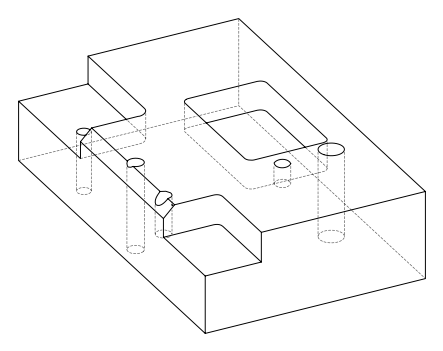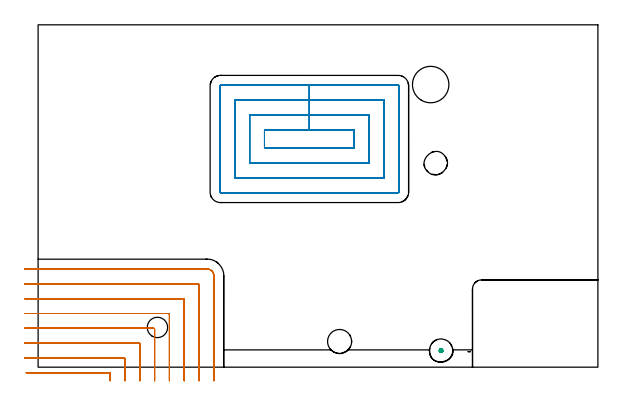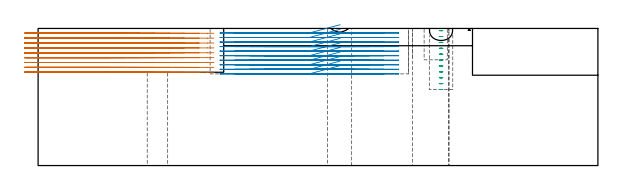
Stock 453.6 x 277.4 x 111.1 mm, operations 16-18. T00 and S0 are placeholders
(PLAN: 18 operations, 13 tool changes, 92.6 min)
(1 SPOT_DRILL | STEP1HOLE | NXT0321_9005460120000 | 0.05 min | 182 mm3)
(2 SPOT_DRILL_1 | STEP1HOLE_2 | NXT0321_9005460120000 | 0.05 min | 182 mm3)
(3 SPOT_DRILL_2 | STEP1POCKET | NXT0321_9005460120000 | 0.05 min | 182 mm3)
(4 DRILL_BLIND_HOLE_INTO_CENTER | STEP1HOLE | NXT0301_128 | 0.08 min | 1723 mm3)
(5 GUN_DRILL_THROUGH_HOLE | STEP1HOLE | UGT0307_009 | 0.56 min | 10607 mm3)
(6 DRILL_TO_ENLARGE_THROUGH_HOLE | STEP1HOLE | NXT0301_104 | 0.47 min | 4538 mm3)
(7 DRILL_TO_ENLARGE_THROUGH_HOLE_1 | STEP1HOLE | UGT0301_394 | 0.5 min | 58815 mm3)
(8 INDEXABLE_INSERT_DRILL_THROUGH_HOLE_FROM_SOLID | STEP1HOLE_1 | NXT0302_004 | 0.33 min | 23699 mm3)
(9 DRILL_BLIND_HOLE_INTO_CENTER_1 | STEP1HOLE_2 | UGT0301_198 | 0.06 min | 402 mm3)
(10 GUN_DRILL_THROUGH_HOLE_1 | STEP1HOLE_2 | UGT0307_003 | 0.55 min | 3828 mm3)
(11 SPADE_DRILL_TO_ENLARGE_THROUGH_HOLE | STEP1HOLE_2 | UGT0306_010 | 0.48 min | 28719 mm3)
(12 DRILL_BLIND_HOLE_INTO_CENTER_2 | STEP1POCKET | NXT0301_128 | 0.11 min | 2559 mm3)
(13 MILL_ROUGH_BLIND_HOLE_CONTOUR | STEP1POCKET | NXT0201_010 | Spiral | 1.19 min | 4296 mm3)
(14 AREA_MILL | FG_CHAMFER_SURFACE | UGT0205_001 | 8.39 min | 21101 mm3)
(15 MILL_CORNER_NOTCH_RECTANGULAR | CORNER_NOTCH_RECTANGULAR | NXT0201_011 | Follow Part, ap 3, ae 75% | 26.68 min | 271154 mm3)
(16 MILL_CORNER_NOTCH_RECTANGULAR_1 | CORNER_NOTCH_RECTANGULAR_1 | NXT0201_012 | Follow Part, ap 4, ae 75% | 25.09 min | 457582 mm3)
(17 MILL_RECTANGULAR_POCKET | POCKET_RECTANGULAR_STRAIGHT | NXT0201_012 | Follow Part, ap 4, ae 75% | 27.37 min | 607401 mm3)
(18 MILL_BLIND_HOLE_FROM_SOLID_MATERIAL | STEP1POCKET_1 | NXT0201_012 | Spiral | 0.61 min | 13168 mm3)
(TOOL NXT0321_9005460120000 | NC Spot Drill, 142deg, 12mm, Carbide, Uncoated | D12 PA142 FL30 Z2)
(TOOL NXT0301_128 | Carbide Drill 12mm [861.1-1200-036A1-GP GC34] | D12 PA150 FL37.4 Z2)
(TOOL UGT0307_009 | Gun Drill 12 mm | D12 PA130 FL24 Z1)
(TOOL NXT0301_104 | Carbide Drill 14mm [860.1-1400-112A1-MM 2214] | D14 PA140 FL123 Z2)
(TOOL UGT0301_394 | Twist Drill 29.5 mm | D29.5 PA118 FL165 Z2)
(TOOL NXT0302_004 | Index. Insert Drill 16.5mm [880-D1650L20-05] | D16.5 PA176 FL83 Z2)
(TOOL UGT0301_198 | Twist Drill 7.9 mm | D7.9 PA118 FL73 Z2)
(TOOL UGT0307_003 | Gun Drill 7 mm | D7 PA130 FL24 Z1)
(TOOL UGT0306_010 | Spade Drill 19.5mm | D19.5 PA132 FL10 Z2)
(TOOL NXT0201_010 | ENDMILL 10mm [2P460-1000-NA 1630] | D10 FL30 Z6)
(TOOL UGT0205_001 | Chamfer Mill 20 x 3 x 45 deg. | D20 FL50 Z2)
(TOOL NXT0201_011 | ENDMILL 12mm [2P460-1200-NA 1630] | D12 FL38 Z6)
(TOOL NXT0201_012 | ENDMILL 16mm [2P460-1600-NA 1630] | D16 FL38 Z6)
(OP 16 MILL_CORNER_NOTCH_RECTANGULAR_1)
G17 G21 G94 G90
T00 M6
G54
G17 G0 G90 X58.41 Y-11. S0 M3
G43 Z121.1 H1
Z107.175
G94 G1 X58.4 Y-8. F250.
Y-7.741 F500.
Y-5.293
G3 X57.607 Y-4.5 R0.8
G1 X-6.614
X-9.614 F250.
G0 Z121.1
X70.411 Y-11.
Z107.175
G1 X70.4 Y-8.
Y-7.741 F500.
Y6.706
G3 X69.606 Y7.5 R0.8
G1 X-8.
X-11. F250.
G0 Z121.1
X82.414 Y-11.
Z107.175
G1 X82.401 Y-8.
X82.4 Y-7.741 F500.
Y18.706
G3 X81.606 Y19.5 R0.8
G1 X-8.
X-11. F250.
G0 Z121.1
X94.417 Y-11.
Z107.175
G1 X94.401 Y-8.
X94.4 Y-7.741 F500.
Y30.706
G3 X93.606 Y31.5 R0.8
G1 X-8.
X-11. F250.
G0 Z121.1
X106.423 Y-11.
Z107.175
G1 X106.401 Y-8.
X106.4 Y-7.741 F500.
Y42.705
G3 X105.605 Y43.5 R0.8
G1 X-8.
X-11. F250.
G0 Z121.1
X118.434 Y-11.
Z107.175
G1 X118.401 Y-8.
G2 X118.4 Y-7.741 R24. F500.
G1 Y54.705
G3 X117.605 Y55.5 R0.8
G1 X-8.
X-11. F250.
G0 Z121.1
X130.468 Y-10.999
Z107.175
G1 X130.403 Y-8.
G2 X130.4 Y-7.741 R12. F500.
G1 Y66.705
G3 X129.605 Y67.5 R0.8
G1 X-8.
X-11. F250.
G0 Z121.1
X142.4 Y-10.741
Z107.175
G1 Y-7.741
Y74.2 F500.
G3 X137.1 Y79.5 R5.3
G1 X-8.
X-11. F250.
G0 Z121.1
X58.4 Y-11.
Z103.228
G1 Y-8.
Y-5.293 F500.
G3 X57.607 Y-4.5 R0.8
G1 X-6.614
X-9.614 F250.
G0 Z121.1
X70.4 Y-11.
Z103.228
G1 Y-8.
Y6.706 F500.
G3 X69.606 Y7.5 R0.8
G1 X-8.
X-11. F250.
G0 Z121.1
X82.4 Y-11.
Z103.228
G1 Y-8.
Y18.706 F500.
G3 X81.606 Y19.5 R0.8
G1 X-8.
X-11. F250.
G0 Z121.1
X94.4 Y-11.
Z103.228
G1 Y-8.
Y30.706 F500.
G3 X93.606 Y31.5 R0.8
G1 X-8.
X-11. F250.
G0 Z121.1
X106.4 Y-11.
Z103.228
G1 Y-8.
Y42.705 F500.
G3 X105.605 Y43.5 R0.8
G1 X-8.
X-11. F250.
G0 Z121.1
X118.4 Y-11.
Z103.228
G1 Y-8.
Y54.705 F500.
G3 X117.605 Y55.5 R0.8
G1 X-8.
X-11. F250.
G0 Z121.1
X130.4 Y-11.
Z103.228
G1 Y-8.
Y66.705 F500.
G3 X129.605 Y67.5 R0.8
G1 X-8.
X-11. F250.
G0 Z121.1
X142.4 Y-11.
Z103.228
G1 Y-8.
Y74.2 F500.
G3 X137.1 Y79.5 R5.3
G1 X-8.
X-11. F250.
G0 Z121.1
X58.4 Y-11.
Z99.281
G1 Y-8.
Y-5.293 F500.
G3 X57.607 Y-4.5 R0.8
G1 X-6.614
X-9.614 F250.
G0 Z121.1
X70.4 Y-11.
Z99.281
G1 Y-8.
Y6.706 F500.
G3 X69.606 Y7.5 R0.8
G1 X-8.
X-11. F250.
G0 Z121.1
X82.4 Y-11.
Z99.281
G1 Y-8.
Y18.706 F500.
G3 X81.606 Y19.5 R0.8
G1 X-8.
X-11. F250.
G0 Z121.1
X94.4 Y-11.
Z99.281
G1 Y-8.
Y30.706 F500.
G3 X93.606 Y31.5 R0.8
G1 X-8.
X-11. F250.
G0 Z121.1
X106.4 Y-11.
Z99.281
G1 Y-8.
Y42.705 F500.
G3 X105.605 Y43.5 R0.8
G1 X-8.
X-11. F250.
G0 Z121.1
X118.4 Y-11.
Z99.281
G1 Y-8.
Y54.705 F500.
G3 X117.605 Y55.5 R0.8
G1 X-8.
X-11. F250.
G0 Z121.1
X130.4 Y-11.
Z99.281
G1 Y-8.
Y66.705 F500.
G3 X129.605 Y67.5 R0.8
G1 X-8.
X-11. F250.
G0 Z121.1
X142.4 Y-11.
Z99.281
G1 Y-8.
Y74.2 F500.
G3 X137.1 Y79.5 R5.3
G1 X-8.
X-11. F250.
G0 Z121.1
X58.4 Y-11.
Z95.334
G1 Y-8.
Y-5.293 F500.
G3 X57.607 Y-4.5 R0.8
G1 X-6.614
X-9.614 F250.
G0 Z121.1
X70.4 Y-11.
Z95.334
G1 Y-8.
Y6.706 F500.
G3 X69.606 Y7.5 R0.8
G1 X-8.
X-11. F250.
G0 Z121.1
X82.4 Y-11.
Z95.334
G1 Y-8.
Y18.706 F500.
G3 X81.606 Y19.5 R0.8
G1 X-8.
X-11. F250.
G0 Z121.1
X94.4 Y-11.
Z95.334
G1 Y-8.
Y30.706 F500.
G3 X93.606 Y31.5 R0.8
G1 X-8.
X-11. F250.
G0 Z121.1
X106.4 Y-11.
Z95.334
G1 Y-8.
Y42.705 F500.
G3 X105.605 Y43.5 R0.8
G1 X-8.
X-11. F250.
G0 Z121.1
X118.4 Y-11.
Z95.334
G1 Y-8.
Y54.705 F500.
G3 X117.605 Y55.5 R0.8
G1 X-8.
X-11. F250.
G0 Z121.1
X130.4 Y-11.
Z95.334
G1 Y-8.
Y66.705 F500.
G3 X129.605 Y67.5 R0.8
G1 X-8.
X-11. F250.
G0 Z121.1
X142.4 Y-11.
Z95.334
G1 Y-8.
Y74.2 F500.
G3 X137.1 Y79.5 R5.3
G1 X-8.
X-11. F250.
G0 Z121.1
X58.4 Y-11.
Z91.387
G1 Y-8.
Y-5.293 F500.
G3 X57.607 Y-4.5 R0.8
G1 X-6.614
X-9.614 F250.
G0 Z121.1
X70.4 Y-11.
Z91.387
G1 Y-8.
Y6.706 F500.
G3 X69.606 Y7.5 R0.8
G1 X-8.
X-11. F250.
G0 Z121.1
X82.4 Y-11.
Z91.387
G1 Y-8.
Y18.706 F500.
G3 X81.606 Y19.5 R0.8
G1 X-8.
X-11. F250.
G0 Z121.1
X94.4 Y-11.
Z91.387
G1 Y-8.
Y30.706 F500.
G3 X93.606 Y31.5 R0.8
G1 X-8.
X-11. F250.
G0 Z121.1
X106.4 Y-11.
Z91.387
G1 Y-8.
Y42.705 F500.
G3 X105.605 Y43.5 R0.8
G1 X-8.
X-11. F250.
G0 Z121.1
X118.4 Y-11.
Z91.387
G1 Y-8.
Y54.705 F500.
G3 X117.605 Y55.5 R0.8
G1 X-8.
X-11. F250.
G0 Z121.1
X130.4 Y-11.
Z91.387
G1 Y-8.
Y66.705 F500.
G3 X129.605 Y67.5 R0.8
G1 X-8.
X-11. F250.
G0 Z121.1
X142.4 Y-11.
Z91.387
G1 Y-8.
Y74.2 F500.
G3 X137.1 Y79.5 R5.3
G1 X-8.
X-11. F250.
G0 Z121.1
X58.4 Y-11.
Z87.441
G1 Y-8.
Y-5.293 F500.
G3 X57.607 Y-4.5 R0.8
G1 X-6.614
X-9.614 F250.
G0 Z121.1
X70.4 Y-11.
Z87.441
G1 Y-8.
Y6.706 F500.
G3 X69.606 Y7.5 R0.8
G1 X-8.
X-11. F250.
G0 Z121.1
X82.4 Y-11.
Z87.441
G1 Y-8.
Y18.706 F500.
G3 X81.606 Y19.5 R0.8
G1 X-8.
X-11. F250.
G0 Z121.1
X94.4 Y-11.
Z87.441
G1 Y-8.
Y30.706 F500.
G3 X93.606 Y31.5 R0.8
G1 X-8.
X-11. F250.
G0 Z121.1
X106.4 Y-11.
Z87.441
G1 Y-8.
Y42.705 F500.
G3 X105.605 Y43.5 R0.8
G1 X-8.
X-11. F250.
G0 Z121.1
X118.4 Y-11.
Z87.441
G1 Y-8.
Y54.705 F500.
G3 X117.605 Y55.5 R0.8
G1 X-8.
X-11. F250.
G0 Z121.1
X130.4 Y-11.
Z87.441
G1 Y-8.
Y66.705 F500.
G3 X129.605 Y67.5 R0.8
G1 X-8.
X-11. F250.
G0 Z121.1
X142.4 Y-11.
Z87.441
G1 Y-8.
Y74.2 F500.
G3 X137.1 Y79.5 R5.3
G1 X-8.
X-11. F250.
G0 Z121.1
X58.4 Y-11.
Z83.494
G1 Y-8.
Y-5.293 F500.
G3 X57.607 Y-4.5 R0.8
G1 X-6.614
X-9.614 F250.
G0 Z121.1
X70.4 Y-11.
Z83.494
G1 Y-8.
Y6.706 F500.
G3 X69.606 Y7.5 R0.8
G1 X-8.
X-11. F250.
G0 Z121.1
X82.4 Y-11.
Z83.494
G1 Y-8.
Y18.706 F500.
G3 X81.606 Y19.5 R0.8
G1 X-8.
X-11. F250.
G0 Z121.1
X94.4 Y-11.
Z83.494
G1 Y-8.
Y30.706 F500.
G3 X93.606 Y31.5 R0.8
G1 X-8.
X-11. F250.
G0 Z121.1
X106.4 Y-11.
Z83.494
G1 Y-8.
Y42.705 F500.
G3 X105.605 Y43.5 R0.8
G1 X-8.
X-11. F250.
G0 Z121.1
X118.4 Y-11.
Z83.494
G1 Y-8.
Y54.705 F500.
G3 X117.605 Y55.5 R0.8
G1 X-8.
X-11. F250.
G0 Z121.1
X130.4 Y-11.
Z83.494
G1 Y-8.
Y66.705 F500.
G3 X129.605 Y67.5 R0.8
G1 X-8.
X-11. F250.
G0 Z121.1
X142.4 Y-11.
Z83.494
G1 Y-8.
Y74.2 F500.
G3 X137.1 Y79.5 R5.3
G1 X-8.
X-11. F250.
G0 Z121.1
X58.4 Y-11.
Z79.547
G1 Y-8.
Y-5.293 F500.
G3 X57.607 Y-4.5 R0.8
G1 X-6.614
X-9.614 F250.
G0 Z121.1
X70.4 Y-11.
Z79.547
G1 Y-8.
Y6.706 F500.
G3 X69.606 Y7.5 R0.8
G1 X-8.
X-11. F250.
G0 Z121.1
X82.4 Y-11.
Z79.547
G1 Y-8.
Y18.706 F500.
G3 X81.606 Y19.5 R0.8
G1 X-8.
X-11. F250.
G0 Z121.1
X94.4 Y-11.
Z79.547
G1 Y-8.
Y30.706 F500.
G3 X93.606 Y31.5 R0.8
G1 X-8.
X-11. F250.
G0 Z121.1
X106.4 Y-11.
Z79.547
G1 Y-8.
Y42.705 F500.
G3 X105.605 Y43.5 R0.8
G1 X-8.
X-11. F250.
G0 Z121.1
X118.4 Y-11.
Z79.547
G1 Y-8.
Y54.705 F500.
G3 X117.605 Y55.5 R0.8
G1 X-8.
X-11. F250.
G0 Z121.1
X130.4 Y-11.
Z79.547
G1 Y-8.
Y66.705 F500.
G3 X129.605 Y67.5 R0.8
G1 X-8.
X-11. F250.
G0 Z121.1
X142.4 Y-11.
Z79.547
G1 Y-8.
Y74.2 F500.
G3 X137.1 Y79.5 R5.3
G1 X-8.
X-11. F250.
G0 Z121.1
X58.4 Y-11.
Z75.6
G1 Y-8.
Y-5.293 F500.
G3 X57.607 Y-4.5 R0.8
G1 X-6.614
X-9.614 F250.
G0 Z121.1
X70.4 Y-11.
Z75.6
G1 Y-8.
Y6.706 F500.
G3 X69.606 Y7.5 R0.8
G1 X-8.
X-11. F250.
G0 Z121.1
X82.4 Y-11.
Z75.6
G1 Y-8.
Y18.706 F500.
G3 X81.606 Y19.5 R0.8
G1 X-8.
X-11. F250.
G0 Z121.1
X94.4 Y-11.
Z75.6
G1 Y-8.
Y30.706 F500.
G3 X93.606 Y31.5 R0.8
G1 X-8.
X-11. F250.
G0 Z121.1
X106.4 Y-11.
Z75.6
G1 Y-8.
Y42.705 F500.
G3 X105.605 Y43.5 R0.8
G1 X-8.
X-11. F250.
G0 Z121.1
X118.4 Y-11.
Z75.6
G1 Y-8.
Y54.705 F500.
G3 X117.605 Y55.5 R0.8
G1 X-8.
X-11. F250.
G0 Z121.1
X130.4 Y-11.
Z75.6
G1 Y-8.
Y66.705 F500.
G3 X129.605 Y67.5 R0.8
G1 X-8.
X-11. F250.
G0 Z121.1
X142.4 Y-11.
Z75.6
G1 Y-8.
Y74.2 F500.
G3 X137.1 Y79.5 R5.3
G1 X-8.
X-11. F250.
G0 Z121.1
M5
M2
(OP 17 MILL_RECTANGULAR_POCKET)
G17 G21 G94 G90
T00 M6
G54
G17 G0 G90 X244.738 Y192.4 S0 M3
G43 Z121.1 H1
Z114.122
G94 G1 X219.8 Z107.439 F250.
X183.4 F500.
Y177.4
X256.2
Y192.4
X219.8
Y204.4
X171.4
Y165.4
X268.2
Y204.4
X219.8
Y216.4
X159.4
Y153.4
X280.2
Y216.4
X219.8
Y228.4
X147.8
G3 X147.4 Y228. R0.4
G1 Y141.8
G3 X147.8 Y141.4 R0.4
G1 X291.8
G3 X292.2 Y141.8 R0.4
G1 Y228.
G3 X291.8 Y228.4 R0.4
G1 X219.8
X218.8
G0 X244.738 Y192.4 Z110.439
G1 X219.8 Z103.757 F250.
X183.4 F500.
Y177.4
X256.2
Y192.4
X219.8
Y204.4
X171.4
Y165.4
X268.2
Y204.4
X219.8
Y216.4
X159.4
Y153.4
X280.2
Y216.4
X219.8
Y228.4
X147.8
G3 X147.4 Y228. R0.4
G1 Y141.8
G3 X147.8 Y141.4 R0.4
G1 X291.8
G3 X292.2 Y141.8 R0.4
G1 Y228.
G3 X291.8 Y228.4 R0.4
G1 X219.8
X218.8
G0 X244.738 Y192.4 Z106.757
G1 X219.8 Z100.075 F250.
X183.4 F500.
Y177.4
X256.2
Y192.4
X219.8
Y204.4
X171.4
Y165.4
X268.2
Y204.4
X219.8
Y216.4
X159.4
Y153.4
X280.2
Y216.4
X219.8
Y228.4
X147.8
G3 X147.4 Y228. R0.4
G1 Y141.8
G3 X147.8 Y141.4 R0.4
G1 X291.8
G3 X292.2 Y141.8 R0.4
G1 Y228.
G3 X291.8 Y228.4 R0.4
G1 X219.8
X218.8
G0 X244.738 Y192.4 Z103.075
G1 X219.8 Z96.393 F250.
X183.4 F500.
Y177.4
X256.2
Y192.4
X219.8
Y204.4
X171.4
Y165.4
X268.2
Y204.4
X219.8
Y216.4
X159.4
Y153.4
X280.2
Y216.4
X219.8
Y228.4
X147.8
G3 X147.4 Y228. R0.4
G1 Y141.8
G3 X147.8 Y141.4 R0.4
G1 X291.8
G3 X292.2 Y141.8 R0.4
G1 Y228.
G3 X291.8 Y228.4 R0.4
G1 X219.8
X218.8
G0 X244.738 Y192.4 Z99.393
G1 X219.8 Z92.711 F250.
X183.4 F500.
Y177.4
X256.2
Y192.4
X219.8
Y204.4
X171.4
Y165.4
X268.2
Y204.4
X219.8
Y216.4
X159.4
Y153.4
X280.2
Y216.4
X219.8
Y228.4
X147.8
G3 X147.4 Y228. R0.4
G1 Y141.8
G3 X147.8 Y141.4 R0.4
G1 X291.8
G3 X292.2 Y141.8 R0.4
G1 Y228.
G3 X291.8 Y228.4 R0.4
G1 X219.8
X218.8
G0 X244.738 Y192.4 Z95.711
G1 X219.8 Z89.029 F250.
X183.4 F500.
Y177.4
X256.2
Y192.4
X219.8
Y204.4
X171.4
Y165.4
X268.2
Y204.4
X219.8
Y216.4
X159.4
Y153.4
X280.2
Y216.4
X219.8
Y228.4
X147.8
G3 X147.4 Y228. R0.4
G1 Y141.8
G3 X147.8 Y141.4 R0.4
G1 X291.8
G3 X292.2 Y141.8 R0.4
G1 Y228.
G3 X291.8 Y228.4 R0.4
G1 X219.8
X218.8
G0 X244.738 Y192.4 Z92.029
G1 X219.8 Z85.347 F250.
X183.4 F500.
Y177.4
X256.2
Y192.4
X219.8
Y204.4
X171.4
Y165.4
X268.2
Y204.4
X219.8
Y216.4
X159.4
Y153.4
X280.2
Y216.4
X219.8
Y228.4
X147.8
G3 X147.4 Y228. R0.4
G1 Y141.8
G3 X147.8 Y141.4 R0.4
G1 X291.8
G3 X292.2 Y141.8 R0.4
G1 Y228.
G3 X291.8 Y228.4 R0.4
G1 X219.8
X218.8
G0 X244.738 Y192.4 Z88.347
G1 X219.8 Z81.664 F250.
X183.4 F500.
Y177.4
X256.2
Y192.4
X219.8
Y204.4
X171.4
Y165.4
X268.2
Y204.4
X219.8
Y216.4
X159.4
Y153.4
X280.2
Y216.4
X219.8
Y228.4
X147.8
G3 X147.4 Y228. R0.4
G1 Y141.8
G3 X147.8 Y141.4 R0.4
G1 X291.8
G3 X292.2 Y141.8 R0.4
G1 Y228.
G3 X291.8 Y228.4 R0.4
G1 X219.8
X218.8
G0 X244.738 Y192.4 Z84.664
G1 X219.8 Z77.982 F250.
X183.4 F500.
Y177.4
X256.2
Y192.4
X219.8
Y204.4
X171.4
Y165.4
X268.2
Y204.4
X219.8
Y216.4
X159.4
Y153.4
X280.2
Y216.4
X219.8
Y228.4
X147.8
G3 X147.4 Y228. R0.4
G1 Y141.8
G3 X147.8 Y141.4 R0.4
G1 X291.8
G3 X292.2 Y141.8 R0.4
G1 Y228.
G3 X291.8 Y228.4 R0.4
G1 X219.8
X218.8
G0 X244.738 Y192.4 Z80.982
G1 X219.8 Z74.3 F250.
X183.4 F500.
Y177.4
X256.2
Y192.4
X219.8
Y204.4
X171.4
Y165.4
X268.2
Y204.4
X219.8
Y216.4
X159.4
Y153.4
X280.2
Y216.4
X219.8
Y228.4
X147.8
G3 X147.4 Y228. R0.4
G1 Y141.8
G3 X147.8 Y141.4 R0.4
G1 X291.8
G3 X292.2 Y141.8 R0.4
G1 Y228.
G3 X291.8 Y228.4 R0.4
G1 X219.8
X218.8
G0 Z121.1
M5
M2
(OP 18 MILL_BLIND_HOLE_FROM_SOLID_MATERIAL)
G17 G21 G94 G90
T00 M6
G54
G17 G0 G90 X326.5 Y13.4 S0 M3
G43 Z121.1 H1
Z109.327
G94 G3 X327.225 Y14.125 R0.725 F250.
X326.5 Y14.85 R0.725
X325.05 Y13.4 R1.45
X326.5 Y14.85 R-1.45
X325.775 Y14.125 R0.725
X326.5 Y13.4 R0.725
G0 Z104.555
G3 X327.225 Y14.125 R0.725
X326.5 Y14.85 R0.725
X325.05 Y13.4 R1.45
X326.5 Y14.85 R-1.45
X325.775 Y14.125 R0.725
X326.5 Y13.4 R0.725
G0 Z99.782
G3 X327.225 Y14.125 R0.725
X326.5 Y14.85 R0.725
X325.05 Y13.4 R1.45
X326.5 Y14.85 R-1.45
X325.775 Y14.125 R0.725
X326.5 Y13.4 R0.725
G0 Z95.009
G3 X327.225 Y14.125 R0.725
X326.5 Y14.85 R0.725
X325.05 Y13.4 R1.45
X326.5 Y14.85 R-1.45
X325.775 Y14.125 R0.725
X326.5 Y13.4 R0.725
G0 Z90.236
G3 X327.225 Y14.125 R0.725
X326.5 Y14.85 R0.725
X325.05 Y13.4 R1.45
X326.5 Y14.85 R-1.45
X325.775 Y14.125 R0.725
X326.5 Y13.4 R0.725
G0 Z85.464
G3 X327.225 Y14.125 R0.725
X326.5 Y14.85 R0.725
X325.05 Y13.4 R1.45
X326.5 Y14.85 R-1.45
X325.775 Y14.125 R0.725
X326.5 Y13.4 R0.725
G0 Z80.691
G3 X327.225 Y14.125 R0.725
X326.5 Y14.85 R0.725
X325.05 Y13.4 R1.45
X326.5 Y14.85 R-1.45
X325.775 Y14.125 R0.725
X326.5 Y13.4 R0.725
G0 Z75.918
G3 X327.225 Y14.125 R0.725
X326.5 Y14.85 R0.725
X325.05 Y13.4 R1.45
X326.5 Y14.85 R-1.45
X325.775 Y14.125 R0.725
X326.5 Y13.4 R0.725
G0 Z71.145
G3 X327.225 Y14.125 R0.725
X326.5 Y14.85 R0.725
X325.05 Y13.4 R1.45
X326.5 Y14.85 R-1.45
X325.775 Y14.125 R0.725
X326.5 Y13.4 R0.725
G0 Z66.373
G3 X327.225 Y14.125 R0.725
X326.5 Y14.85 R0.725
X325.05 Y13.4 R1.45
X326.5 Y14.85 R-1.45
X325.775 Y14.125 R0.725
X326.5 Y13.4 R0.725
G0 Z61.6
G3 X327.225 Y14.125 R0.725
X326.5 Y14.85 R0.725
X325.05 Y13.4 R1.45
X326.5 Y14.85 R-1.45
X325.775 Y14.125 R0.725
X326.5 Y13.4 R0.725
G0 Z121.1
M5
M2
